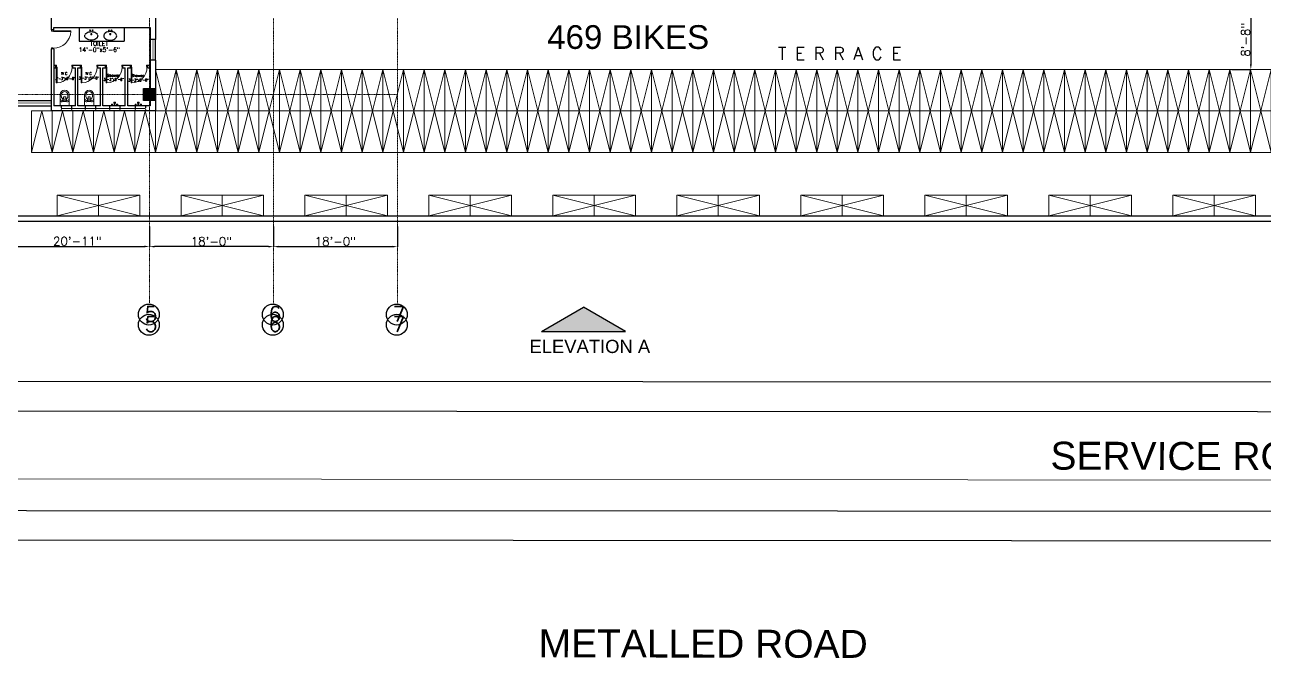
# Model space of a CAD drawing. Header units: inches. Extents: x -110725 to 51121, y 8404 to 44825.
# Drawn here: x 4460 to 6619, y 19803 to 20905 of the extents above; entities that cross this region are included whole.
import ezdxf
from ezdxf.enums import TextEntityAlignment as Align

# ---------------------------------------------------------------- set-up
doc = ezdxf.new("R2010")
doc.units = ezdxf.units.IN
doc.header["$LTSCALE"] = 0.1
doc.header["$MEASUREMENT"] = 0
doc.linetypes.add('CENTER', pattern=[2, 1.25, -0.25, 0.25, -0.25])
doc.linetypes.add('DASHED', pattern=[0.75, 0.5, -0.25])
doc.layers.get('0').update_dxf_attribs({"color": 1, "lineweight": 0})
doc.layers.get('Defpoints').update_dxf_attribs({"lineweight": 0})
for name, color, linetype in [('BATH FIX', 41, 'Continuous'), ('building', 6, 'Continuous'), ('Column Hatch', 7, 'Continuous'), ('COLUMNS', 200, 'Continuous'), ('GF', 1, 'Continuous'), ('GFT', 4, 'Continuous'), ('GFW', 5, 'Continuous'), ('road', 8, 'Continuous')]:
    doc.layers.add(name, color=color, linetype=linetype)
for name, color, linetype, lineweight in [('CAR', 4, 'Continuous', 0), ('dim', 252, 'Continuous', 0), ('DOOR', 32, 'Continuous', 0), ('FIXTURES', 41, 'Continuous', 20), ('GRID', 8, 'CENTER', 0), ('TEXT', 3, 'Continuous', 0), ('TILE', 251, 'Continuous', 0)]:
    doc.layers.add(name, color=color, linetype=linetype, lineweight=lineweight)
doc.styles.add('as', font='arial.ttf')
doc.styles.add('ATIF', font='arial.ttf')
doc.styles.add('EHSAN', font='arial.ttf', dxfattribs={"height": 54})
doc.styles.add('ROMAND', font='romand.shx')
doc.styles.get("Standard").update_dxf_attribs({"font": 'arial.ttf'})
doc.dimstyles.new('DIM', dxfattribs={"dimtxt": 15, "dimasz": 9, "dimexe": 0.25, "dimexo": 3, "dimgap": 0.125, "dimtad": 1, "dimdec": 3, "dimzin": 3, "dimdsep": 46, "dimlunit": 4, "dimtxsty": 'ROMAND', "dimcen": 0.125, "dimaunit": 1, "dimadec": 0, "dimazin": 0, "dimtfac": 0.75, "dimtdec": 3, "dimtix": 1, "dimtofl": 0, "dimtmove": 2, "dimatfit": 3, "dimfxl": 1, "dimtolj": 1, "dimtzin": 3, "dimarcsym": 1})
doc.dimstyles.new('DIM1', dxfattribs={"dimtxt": 54, "dimasz": 6, "dimexe": 6, "dimexo": 3, "dimgap": 1, "dimtad": 0, "dimzin": 0, "dimdsep": 46, "dimlunit": 4, "dimtxsty": 'EHSAN', "dimblk": 'ARCHTICK', "dimcen": 3, "dimdle": 6, "dimclrd": 4, "dimclre": 4, "dimclrt": 6, "dimadec": 0, "dimazin": 0, "dimtfac": 1, "dimtofl": 0, "dimtmove": 1, "dimatfit": 3, "dimldrblk": 'ARCHTICK', "dimfxl": 4, "dimtolj": 1, "dimtzin": 3, "dimlwd": -1, "dimlwe": -1, "dimarcsym": 0})

# ---------------------------------------------------------------- blocks, each defined once
blk = doc.blocks.new('_ArchTick')
at = {"color": 0, "linetype": 'ByBlock', "const_width": 0.15}
blk.add_lwpolyline([(-0.5, -0.5), (0.5, 0.5)], dxfattribs=at)
blk = doc.blocks.new('*D1984')
at = {"layer": 'Defpoints', "color": 0, "transparency": 16777216}
for p in [(632.9, 20479.4, 1175.7), (7610.6, 20472.2, 1175.7), (632.5, 20119)]:
    blk.add_point(p, dxfattribs=at)
at = {"layer": 'dim', "color": 4, "transparency": 16777216}
for p, q in [((632.9, 20476.4), (632.5, 20113)), ((7610.6, 20469.2), (7610.2, 20105.8)), ((608.5, 20119), (4029.8, 20115.5)), ((7634.2, 20111.7), (4300.3, 20115.2))]:
    blk.add_line(p, q, dxfattribs=at)
at = {"layer": 'dim', "color": 4, "transparency": 16777216, "xscale": 24, "yscale": 24, "zscale": 24}
for p, rotation in [((632.5, 20119), 179.9406067498752), ((7610.2, 20111.8), 359.9406067498751)]:
    blk.add_blockref('_ArchTick', p, dxfattribs=dict(at, rotation=rotation))
at = {"layer": 'dim', "color": 6, "transparency": 16777216, "insert": (4165.1, 20163.9), "char_height": 54, "attachment_point": 5, "rotation": 359.9406, "style": 'EHSAN'}
blk.add_mtext('\\A1;581\'-5{\\H1x;\\S3/4;}"', dxfattribs=at)
blk = doc.blocks.new('*D1985')
at = {"layer": 'Defpoints', "color": 0, "transparency": 16777216}
for p in [(4213.6, 23059.7), (4070.8, 22829.6), (7671.2, 20595.2, 1175.7)]:
    blk.add_point(p, dxfattribs=at)
at = {"layer": 'dim', "color": 4, "transparency": 16777216}
for p, q in [((4072.4, 22832.1), (4216.7, 23064.8)), ((4193.2, 23072.3), (5899.6, 22013.3)), ((7834.4, 20812.6), (6128, 21871.6)), ((7672.8, 20597.7), (7817.1, 20830.4))]:
    blk.add_line(p, q, dxfattribs=at)
at = {"layer": 'dim', "color": 4, "transparency": 16777216, "xscale": 24, "yscale": 24, "zscale": 24}
for p, rotation in [((4213.6, 23059.7), 148.1765203500402), ((7814, 20825.3), 328.1765203500402)]:
    blk.add_blockref('_ArchTick', p, dxfattribs=dict(at, rotation=rotation))
at = {"layer": 'dim', "color": 6, "transparency": 16777216, "insert": (6013.8, 21942.5), "char_height": 54, "attachment_point": 5, "rotation": 328.1765, "style": 'EHSAN'}
blk.add_mtext('\\A1;353\'-1{\\H1x;\\S1/2;}"', dxfattribs=at)
blk = doc.blocks.new('*D3153')
at = {"layer": 'Defpoints', "color": 0, "transparency": 16777216}
for p in [(4426.1, 20557.5), (4677.1, 20557.5), (4677.1, 20519.5)]:
    blk.add_point(p, dxfattribs=at)
at = {"layer": 'dim', "color": 0, "lineweight": -2, "transparency": 16777216}
for p, q in [((4426.1, 20554.5), (4426.1, 20519.2)), ((4677.1, 20554.5), (4677.1, 20519.2)), ((4435.1, 20519.5), (4668.1, 20519.5))]:
    blk.add_line(p, q, dxfattribs=at)
at = {"layer": 'dim', "color": 0, "transparency": 16777216}
for points in [[(4435.1, 20521), (4435.1, 20518), (4426.1, 20519.5)], [(4668.1, 20521), (4668.1, 20518), (4677.1, 20519.5)]]:
    blk.add_solid(points, dxfattribs=at)
at = {"layer": 'dim', "color": 0, "transparency": 16777216, "insert": (4551.6, 20528.5), "char_height": 15, "attachment_point": 5, "style": 'ROMAND'}
blk.add_mtext('\\A1;20\'-11"', dxfattribs=at)
blk = doc.blocks.new('*D3154')
at = {"layer": 'Defpoints', "color": 0, "transparency": 16777216}
for p in [(4677.1, 20557.5), (4893.1, 20557.5), (4677.1, 20519.2)]:
    blk.add_point(p, dxfattribs=at)
at = {"layer": 'dim', "color": 0, "lineweight": -2, "transparency": 16777216}
for p, q in [((4677.1, 20554.5), (4677.1, 20519)), ((4893.1, 20554.5), (4893.1, 20519)), ((4884.1, 20519.2), (4686.1, 20519.2))]:
    blk.add_line(p, q, dxfattribs=at)
at = {"layer": 'dim', "color": 0, "transparency": 16777216}
for points in [[(4686.1, 20520.7), (4686.1, 20517.7), (4677.1, 20519.2)], [(4884.1, 20520.7), (4884.1, 20517.7), (4893.1, 20519.2)]]:
    blk.add_solid(points, dxfattribs=at)
at = {"layer": 'dim', "color": 0, "transparency": 16777216, "insert": (4785.1, 20528.3), "char_height": 15, "attachment_point": 5, "style": 'ROMAND'}
blk.add_mtext('\\A1;18\'-0"', dxfattribs=at)
blk = doc.blocks.new('*D3155')
at = {"layer": 'Defpoints', "color": 0, "transparency": 16777216}
for p in [(4893.1, 20557.5), (5109.1, 20557.5), (5109.1, 20519.2)]:
    blk.add_point(p, dxfattribs=at)
at = {"layer": 'dim', "color": 0, "lineweight": -2, "transparency": 16777216}
for p, q in [((4893.1, 20554.5), (4893.1, 20519)), ((5109.1, 20554.5), (5109.1, 20519)), ((4902.1, 20519.2), (5100.1, 20519.2))]:
    blk.add_line(p, q, dxfattribs=at)
at = {"layer": 'dim', "color": 0, "transparency": 16777216}
for points in [[(4902.1, 20520.7), (4902.1, 20517.7), (4893.1, 20519.2)], [(5100.1, 20520.7), (5100.1, 20517.7), (5109.1, 20519.2)]]:
    blk.add_solid(points, dxfattribs=at)
at = {"layer": 'dim', "color": 0, "transparency": 16777216, "insert": (5001.1, 20528.3), "char_height": 15, "attachment_point": 5, "style": 'ROMAND'}
blk.add_mtext('\\A1;18\'-0"', dxfattribs=at)
blk = doc.blocks.new('D2')
for p, q in [((-3, 34.9), (-1.5, 34.9)), ((-3, 1.9), (-3, 34.9)), ((-1.5, 34.9), (-1.5, 1.9)), ((-34.5, 1.9), (-36, 1.9)), ((-36, 1.9), (-36, -1.9)), ((-34.5, 0.4), (-34.5, 1.9)), ((-33.8, 0.4), (-34.5, 0.4)), ((-33.8, -1.9), (-33.8, 0.4)), ((-1.5, 1.9), (-3, 1.9)), ((-2.2, 0.4), (-2.2, -1.9)), ((-1.5, 0.4), (-2.2, 0.4)), ((0, 1.9), (-1.5, 1.9)), ((-1.5, 1.9), (-1.5, 0.4)), ((0, -1.9), (0, 1.9)), ((-36, -1.9), (-33.8, -1.9)), ((-2.2, -1.9), (0, -1.9))]:
    blk.add_line(p, q)
blk.add_arc((-1.5, 1.9), 33, 92.6053, 180)
blk = doc.blocks.new('W.C block')
for p, q in [((0, 0), (-18, 0)), ((0, -16), (-18, -16)), ((-14.8, -2.2), (-17.9, -2.2)), ((-14.8, -13.8), (-17.9, -13.8)), ((-14.1, -6.5), (-14.1, -9.5)), ((-10.3, -6), (-13.6, -6)), ((-10.3, -10), (-13.6, -10)), ((-10.3, -9.2), (-10.3, -6.7)), ((-7.5, -5), (-9.2, -5)), ((-7.5, -11), (-9.2, -11)), ((-8.3, -5.9), (-8.3, -4.1)), ((-8.3, -10.1), (-8.3, -11.9)), ((-7.3, -11.5), (-7.3, -4.5)), ((1.5, -14.5), (1.5, -1.5))]:
    blk.add_line(p, q)
for centre in [(-8.3, -5), (-8.3, -11)]:
    blk.add_circle(centre, 0.614)
for centre, radius, start, end in [((-11.8, -4.5), 4.5, 0, 90), ((0, -1.5), 1.5, 0, 90), ((-17.5, -8), 8.02, 93.8784, 266.1216), ((-17.5, -8), 5.77, 93.8784, 266.1216), ((-14.8, -6.7), 4.5, 0, 90), ((-14.8, -9.2), 4.5, 270, 0), ((-13.6, -6.5), 0.5, 90, 180), ((-13.6, -9.5), 0.5, 180, 270), ((-11.8, -11.5), 4.5, 270, 0), ((11.7, -7.5), 17.7, 168.1861, 181.5667), ((11.7, -8.5), 17.7, 178.4333, 191.8139), ((-3.4, -1.1), 2.52, 154.8235, 196.0471), ((-3.4, -14.9), 2.52, 163.9529, 205.1765), ((-9.6, -3.1), 4.05, 348.582, 19.0332), ((-9.6, -12.9), 4.05, 340.9668, 11.418), ((0, -14.5), 1.5, 270, 0)]:
    blk.add_arc(centre, radius, start, end)
blk = doc.blocks.new('9')
for p, q in [((-2, 1), (-2, -3)), ((-2, 1), (-1.5, -0.5)), ((-1.25, -0.25), (-0.75, 0)), ((-0.75, 0), (-0.75, -2)), ((-0.75, 0), (0.75, 0)), ((0.75, 0), (0.75, -2)), ((-1.5, -1.5), (-2, -3)), ((-1.5, -0.5), (-1.25, -0.5)), ((-1.5, -0.5), (-1.5, -1.5)), ((-1.5, -1.5), (-1.25, -1.5)), ((-1.25, -0.25), (-1.25, -1.75)), ((-1.25, -1.75), (-0.75, -2)), ((-0.75, -2), (0.75, -2))]:
    blk.add_line(p, q)
blk = doc.blocks.new('Tb-rod-3')
h = blk.add_hatch()
h.set_pattern_fill('HONEY', color=8, style=0)
h.set_pattern_definition([(0, (-118.37297, -882.8468), (0.1875, 0.108253175), [0.125, -0.25]), (120, (-118.37297, -882.8468), (-0.1875, 0.108253176), [0.125, -0.25]), (60, (-118.37297, -882.8468), (4e-10, 0.216506351), [-0.25, 0.125])])
edge = h.paths.add_edge_path()
edge.add_ellipse((-81, 45.5), major_axis=(-1.55, 0), ratio=0.705773, start_angle=0, end_angle=360)
for p, q in [((-81.5, 47.4), (-82.4, 45.9)), ((-81.5, 47.4), (-81.5, 50.6)), ((-80.5, 50.6), (-80.5, 47.4)), ((-80.5, 47.4), (-79.6, 45.9))]:
    blk.add_line(p, q)
for centre in [(-81, 50.6), (-81, 47.4)]:
    blk.add_arc(centre, 0.465, 0, 180)
blk.add_ellipse((-81, 45.5), major_axis=(-1.55, 0), ratio=0.705773)
at = {"xscale": -1, "rotation": 90}
blk.add_blockref('9', (-86.4, 49.1), dxfattribs=at)
at = {"rotation": 270}
blk.add_blockref('9', (-75.6, 49.1), dxfattribs=at)
blk = doc.blocks.new('Wb')
for p, q in [((-1.5, 10.5), (1.5, 10.5)), ((0, 9), (0, 12))]:
    blk.add_line(p, q)
for centre in [(-2.2, 3.8), (0, 10.5), (2.2, 3.8)]:
    blk.add_circle(centre, 0.75)
for centre, radius, start, end in [((-6.1, 13.5), 5.11, 148.1465, 180), ((-6.1, 13.5), 5.11, 180, 211.8535), ((-3.2, 11.7), 8.57, 123.6901, 148.1465), ((-3.2, 15.3), 8.57, 211.8535, 236.3099), ((-1.3, 8.8), 12.1, 105.4371, 123.6901), ((-1.3, 18.2), 12.1, 236.3099, 254.5629), ((0, 4.2), 16.8, 90, 105.4371), ((0, 22.8), 16.8, 254.5629, 270), ((0, 4.2), 16.8, 74.5629, 90), ((0, 22.8), 16.8, 270, 285.4371), ((1.3, 8.8), 12.1, 56.3099, 74.5629), ((1.3, 18.2), 12.1, 285.4371, 303.6901), ((3.2, 11.7), 8.57, 31.8535, 56.3099), ((3.2, 15.3), 8.57, 303.6901, 328.1465), ((6.1, 13.5), 5.11, 0, 31.8535), ((6.1, 13.5), 5.11, 328.1465, 0)]:
    blk.add_arc(centre, radius, start, end)
blk = doc.blocks.new('A$C245768EA')
at = {"layer": 'CAR'}
for p, q in [((18, 72), (0, 0)), ((36, 0), (18, 72))]:
    blk.add_line(p, q, dxfattribs=at)
blk.add_lwpolyline([(0, 72), (36, 72), (36, 0), (0, 0)], close=True, dxfattribs=at)
blk = doc.blocks.new('*D3168')
at = {"layer": 'Defpoints', "color": 0, "transparency": 16777216}
for p in [(6559.6, 20931.2), (6559.6, 20827.3), (6596, 20827.3)]:
    blk.add_point(p, dxfattribs=at)
at = {"layer": 'dim', "color": 0, "lineweight": -2, "transparency": 16777216}
for p, q in [((6562.6, 20931.2), (6596.2, 20931.2)), ((6596, 20922.2), (6596, 20836.3)), ((6562.6, 20827.3), (6596.2, 20827.3))]:
    blk.add_line(p, q, dxfattribs=at)
at = {"layer": 'dim', "color": 0, "transparency": 16777216}
for points in [[(6594.5, 20922.2), (6597.5, 20922.2), (6596, 20931.2)], [(6594.5, 20836.3), (6597.5, 20836.3), (6596, 20827.3)]]:
    blk.add_solid(points, dxfattribs=at)
at = {"layer": 'dim', "color": 0, "transparency": 16777216, "insert": (6586.9, 20879.3), "char_height": 15, "attachment_point": 5, "rotation": 90, "style": 'ROMAND'}
blk.add_mtext('\\A1;8\'-8"', dxfattribs=at)

msp = doc.modelspace()

# ---------------------------------------------------------------- hatches: boundary and pattern name
at = {"layer": 'Column Hatch'}
msp.add_hatch(color=256, dxfattribs=at).paths.add_polyline_path([(4687.55183, 20794.2792), (4666.55183, 20794.2792), (4666.55183, 20773.2792), (4687.55183, 20773.2792)])
at = {"layer": 'GF'}
msp.add_hatch(color=256, dxfattribs=at).paths.add_polyline_path([(5433.05183, 20413.59325), (5359.85087, 20371.33066), (5506.2528, 20371.33066)])

# ---------------------------------------------------------------- linework, layer by layer
at = {"layer": 'BATH FIX'}
for p, q in [((4554.69119, 20900.7792, 1.07221), (4554.69119, 20876.77928, 1.07221)), ((4632.80183, 20900.7792, 1.07221), (4632.80183, 20876.77928, 1.07221)), ((4554.80183, 20876.77928, 1.07221), (4632.80183, 20876.77928, 1.07221))]:
    msp.add_line(p, q, dxfattribs=at)
at = {"layer": 'building', "linetype": 'Continuous', "elevation": 1.07221}
msp.add_lwpolyline([(1524.90631, 24283.46768), (4069.27015, 22826.982), (7671.19468, 20595.17907), (7610.59252, 20283.36427), (1388.0528, 20285.00184)], dxfattribs=at)
at = {"layer": 'COLUMNS', "elevation": 1.07221}
msp.add_lwpolyline([(4666.55183, 20794.2792), (4687.55183, 20794.2792), (4687.55183, 20773.2792), (4666.55183, 20773.2792)], close=True, dxfattribs=at)
at = {"layer": 'GF'}
for p, q in [((4687.55183, 21005.7792, 1.07221), (4687.55183, 20879.7792, 1.07221)), ((4506.05183, 20942.7792, 1.07221), (4506.05183, 20896.2792, 1.07221)), ((4510.55183, 20896.2792, 1.07221), (4506.05183, 20896.2792, 1.07221)), ((4510.55183, 20900.7792, 1.07221), (4678.55183, 20900.7792, 1.07221)), ((4510.55183, 20896.2792, 1.07221), (4510.55183, 20900.7792, 1.07221)), ((4678.55183, 20900.7792, 1.07221), (4678.55183, 20879.7792, 1.07221)), ((4506.05183, 20863.28099, 1.07221), (4506.05183, 20755.2792, 1.07221)), ((4510.55183, 20863.28099, 1.07221), (4506.05183, 20863.28099, 1.07221)), ((4510.55183, 20863.28099, 1.07221), (4510.55183, 20764.2792, 1.07221)), ((4687.55183, 20879.7792, 1.07221), (4678.55183, 20879.7792, 1.07221)), ((4678.55183, 20843.7792, 1.07221), (4678.55183, 20764.2792, 1.07221)), ((4687.55183, 20843.7792, 1.07221), (4678.55183, 20843.7792, 1.07221)), ((4687.55183, 20843.7792, 1.07221), (4687.55183, 20755.2792, 1.07221)), ((4510.55183, 20834.7792, 1.07221), (4513.55183, 20834.7792, 1.07221)), ((4510.55183, 20830.2792, 1.07221), (4513.55183, 20830.2792, 1.07221)), ((4513.55183, 20834.7792, 1.07221), (4513.55183, 20830.2792, 1.07221)), ((4543.55183, 20834.7792, 1.07221), (4557.05183, 20834.7792, 1.07221)), ((4543.55183, 20830.2792, 1.07221), (4543.55183, 20834.7792, 1.07221)), ((4543.55183, 20830.2792, 1.07221), (4548.05183, 20830.2792, 1.07221)), ((4548.05183, 20764.2792, 1.07221), (4548.05183, 20830.2792, 1.07221)), ((4552.55183, 20830.2792, 1.07221), (4557.05183, 20830.2792, 1.07221)), ((4552.55183, 20764.2792, 1.07221), (4552.55183, 20830.2792, 1.07221)), ((4557.05183, 20830.2792, 1.07221), (4557.05183, 20834.7792, 1.07221)), ((4587.05183, 20834.7792, 1.07221), (4600.55183, 20834.7792, 1.07221)), ((4587.05183, 20830.2792, 1.07221), (4587.05183, 20834.7792, 1.07221)), ((4587.05183, 20830.2792, 1.07221), (4591.55183, 20830.2792, 1.07221)), ((4591.55183, 20764.2792, 1.07221), (4591.55183, 20830.2792, 1.07221)), ((4596.05183, 20830.2792, 1.07221), (4600.55183, 20830.2792, 1.07221)), ((4596.05183, 20764.2792, 1.07221), (4596.05183, 20830.2792, 1.07221)), ((4600.55183, 20830.2792, 1.07221), (4600.55183, 20834.7792, 1.07221)), ((4630.55183, 20834.7792, 1.07221), (4644.05183, 20834.7792, 1.07221)), ((4630.55183, 20830.2792, 1.07221), (4630.55183, 20834.7792, 1.07221)), ((4630.55183, 20830.2792, 1.07221), (4635.05183, 20830.2792, 1.07221)), ((4635.05183, 20764.2792, 1.07221), (4635.05183, 20830.2792, 1.07221)), ((4639.55183, 20830.2792, 1.07221), (4644.05183, 20830.2792, 1.07221)), ((4639.55183, 20764.2792, 1.07221), (4639.55183, 20830.2792, 1.07221)), ((4644.05183, 20830.2792, 1.07221), (4644.05183, 20834.7792, 1.07221)), ((4674.05183, 20834.7792, 1.07221), (4678.55183, 20834.7792, 1.07221)), ((4674.05183, 20830.2792, 1.07221), (4674.05183, 20834.7792, 1.07221)), ((4674.05183, 20830.2792, 1.07221), (4678.55183, 20830.2792, 1.07221)), ((4687.55183, 20755.2792, 1.07221), (4506.05183, 20755.2792, 1.07221)), ((4548.05183, 20764.2792, 1.07221), (4510.55183, 20764.2792, 1.07221)), ((4591.55183, 20764.2792, 1.07221), (4552.55183, 20764.2792, 1.07221)), ((4635.05183, 20764.2792, 1.07221), (4596.05183, 20764.2792, 1.07221)), ((4678.55183, 20764.2792, 1.07221), (4639.55183, 20764.2792, 1.07221)), ((5359.85087, 20371.33066, 1.07221), (5433.05183, 20413.59325, 1.07221)), ((5506.2528, 20371.33066, 1.07221), (5433.05183, 20413.59325, 1.07221)), ((5359.85087, 20371.33066, 1.07221), (5506.2528, 20371.33066, 1.07221))]:
    msp.add_line(p, q, dxfattribs=at)
at = {"layer": 'GFT'}
for centre in [(4676.05183, 20400.99985, 1.07221), (4892.05183, 20400.99985, 1.07221), (5108.05183, 20400.99985, 1.07221), (4676.05183, 20383.252, 1.07221), (4892.05183, 20383.252, 1.07221), (5108.05183, 20383.252, 1.07221)]:
    msp.add_circle(centre, 18.23575, dxfattribs=at)
at = {"layer": 'GFW'}
for p, q in [((4678.55183, 20879.7792, 1.07221), (4678.55183, 20843.7792, 1.07221)), ((4687.55183, 20843.7792, 1.07221), (4687.55183, 20879.7792, 1.07221)), ((4444.05183, 20773.2792, 1.07221), (4506.05183, 20773.2792, 1.07221)), ((4444.05183, 20764.2792, 1.07221), (4506.05183, 20764.2792, 1.07221))]:
    msp.add_line(p, q, dxfattribs=at)
at = {"layer": 'GFW', "linetype": 'DASHED'}
for p, q in [((4523.30183, 20764.2792, 1.07221), (4523.30183, 20755.2792, 1.07221)), ((4541.30183, 20764.2792, 1.07221), (4541.30183, 20755.2792, 1.07221)), ((4565.30183, 20764.2792, 1.07221), (4565.30183, 20755.2792, 1.07221)), ((4583.30183, 20764.2792, 1.07221), (4583.30183, 20755.2792, 1.07221)), ((4607.30183, 20764.2792, 1.07221), (4607.30183, 20755.2792, 1.07221)), ((4625.30183, 20764.2792, 1.07221), (4625.30183, 20755.2792, 1.07221)), ((4652.30183, 20764.2792, 1.07221), (4652.30183, 20755.2792, 1.07221)), ((4670.30183, 20764.2792, 1.07221), (4670.30183, 20755.2792, 1.07221))]:
    msp.add_line(p, q, dxfattribs=at)
at = {"layer": 'GFW', "color": 2}
for p, q in [((4435.05183, 20563.53135, 1.07221), (6909.09853, 20563.53135, 1.07221)), ((4444.05183, 20572.53135, 1.07221), (6909.09853, 20572.53135, 1.07221))]:
    msp.add_line(p, q, dxfattribs=at)
at = {"layer": 'GFW', "const_width": 1.25, "elevation": 1.07221}
for points in [[(4683.05183, 20843.7792), (4683.05183, 20879.7792)], [(4506.05183, 20769.37237), (4444.05183, 20769.37237)]]:
    msp.add_lwpolyline(points, dxfattribs=at)
at = {"layer": 'GFW', "linetype": 'DASHED', "const_width": 1.25, "elevation": 1.07221}
for points in [[(4523.30183, 20759.7792), (4541.30183, 20759.7792)], [(4565.30183, 20759.7792), (4583.30183, 20759.7792)], [(4607.30183, 20759.7792), (4625.30183, 20759.7792)], [(4652.30183, 20759.7792), (4670.30183, 20759.7792)]]:
    msp.add_lwpolyline(points, dxfattribs=at)
at = {"layer": 'GRID'}
for p, q in [((4677.05183, 21376.2792, 1.07221), (4677.05183, 20420.7842, 1.07221)), ((4677.05183, 21376.2792, 1.07221), (4677.05183, 20420.7842, 1.07221)), ((4893.05183, 21202.2792, 1.07221), (4893.05183, 20420.7842, 1.07221)), ((4893.05183, 21202.2792, 1.07221), (4893.05183, 20420.7842, 1.07221)), ((5109.05183, 21202.2792, 1.07221), (5109.05183, 20420.7842, 1.07221)), ((5109.05183, 21202.2792, 1.07221), (5109.05183, 20420.7842, 1.07221)), ((3701.55183, 20783.7792, 1.07221), (5109.05183, 20783.7792, 1.07221)), ((3701.55183, 20783.7792, 1.07221), (5109.05183, 20783.7792, 1.07221))]:
    msp.add_line(p, q, dxfattribs=at)
at = {"layer": 'road', "linetype": 'Continuous'}
for points, elevation in [([(-5950.76031, 20237.24667), (8003.36443, 20231.50136), (7990.44622, 20463.11896)], -5.95671), ([(-6845.42169, 20064.42399), (8702.97669, 20058.02228), (8993.77831, 20058.33929)], -8.69679), ([(9086.39559, 20005.33655), (8783.96519, 20005.60601), (-6845.42169, 20015.66447)], 4.05056)]:
    msp.add_lwpolyline(points, dxfattribs=dict(at, elevation=elevation))
at = {"layer": 'TILE'}
msp.add_line((4670.30183, 20759.7792, 1.07221), (4523.30183, 20759.7792, 1.07221), dxfattribs=at)

# ---------------------------------------------------------------- block references
at = {"layer": 'BATH FIX', "xscale": -1, "rotation": 180}
msp.add_blockref('Wb', (4575.80183, 20899.49562, 1.07221), dxfattribs=at)
at = {"layer": 'BATH FIX', "rotation": 180}
msp.add_blockref('Wb', (4608.80183, 20899.49562, 1.07221), dxfattribs=at)
at = {"layer": 'CAR'}
for p, rotation in [((4723.55177, 20827.27929, 1.07221), 180), ((4795.55177, 20827.27929, 1.07221), 180), ((4867.55177, 20827.27929, 1.07221), 180), ((4939.55177, 20827.27929, 1.07221), 180), ((5011.55177, 20827.27929, 1.07221), 180), ((5083.55177, 20827.27929, 1.07221), 180), ((5155.55177, 20827.27929, 1.07221), 180), ((5227.55177, 20827.27929, 1.07221), 180), ((5299.55177, 20827.27929, 1.07221), 180), ((5371.55177, 20827.27929, 1.07221), 180), ((5443.55177, 20827.27929, 1.07221), 180), ((5515.55177, 20827.27929, 1.07221), 180), ((5587.55177, 20827.27929, 1.07221), 180), ((5659.55177, 20827.27929, 1.07221), 180), ((5731.55177, 20827.27929, 1.07221), 180), ((5803.55177, 20827.27929, 1.07221), 180), ((5875.55177, 20827.27929, 1.07221), 180), ((5947.55177, 20827.27929, 1.07221), 180), ((6019.55177, 20827.27929, 1.07221), 180), ((6091.55177, 20827.27929, 1.07221), 180), ((6163.55177, 20827.27929, 1.07221), 180), ((6235.55177, 20827.27929, 1.07221), 180), ((6307.55177, 20827.27929, 1.07221), 180), ((6379.55177, 20827.27929, 1.07221), 180), ((6451.55177, 20827.27929, 1.07221), 180), ((6523.55177, 20827.27929, 1.07221), 180), ((6595.55177, 20827.27929, 1.07221), 180), ((4516.05174, 20608.53128, 1.07221), 270), ((4732.05174, 20608.53128, 1.07221), 270), ((4948.05174, 20608.53128, 1.07221), 270), ((5164.05174, 20608.53128, 1.07221), 270), ((5380.05174, 20608.53128, 1.07221), 270), ((5596.05174, 20608.53128, 1.07221), 270), ((5812.05174, 20608.53128, 1.07221), 270), ((6028.05174, 20608.53128, 1.07221), 270), ((6244.05174, 20608.53128, 1.07221), 270), ((6460.05174, 20608.53128, 1.07221), 270)]:
    msp.add_blockref('A$C245768EA', p, dxfattribs=dict(at, rotation=rotation))
at = {"layer": 'CAR', "xscale": -1}
for p, rotation in [((4723.5519, 20827.27929, 1.07221), 180), ((4795.5519, 20827.27929, 1.07221), 180), ((4867.5519, 20827.27929, 1.07221), 180), ((4939.5519, 20827.27929, 1.07221), 180), ((5011.5519, 20827.27929, 1.07221), 180), ((5083.5519, 20827.27929, 1.07221), 180), ((5155.5519, 20827.27929, 1.07221), 180), ((5227.5519, 20827.27929, 1.07221), 180), ((5299.5519, 20827.27929, 1.07221), 180), ((5371.5519, 20827.27929, 1.07221), 180), ((5443.5519, 20827.27929, 1.07221), 180), ((5515.5519, 20827.27929, 1.07221), 180), ((5587.5519, 20827.27929, 1.07221), 180), ((5659.5519, 20827.27929, 1.07221), 180), ((5731.5519, 20827.27929, 1.07221), 180), ((5803.5519, 20827.27929, 1.07221), 180), ((5875.5519, 20827.27929, 1.07221), 180), ((5947.5519, 20827.27929, 1.07221), 180), ((6019.5519, 20827.27929, 1.07221), 180), ((6091.5519, 20827.27929, 1.07221), 180), ((6163.5519, 20827.27929, 1.07221), 180), ((6235.5519, 20827.27929, 1.07221), 180), ((6307.5519, 20827.27929, 1.07221), 180), ((6379.5519, 20827.27929, 1.07221), 180), ((6451.5519, 20827.27929, 1.07221), 180), ((6523.5519, 20827.27929, 1.07221), 180), ((6595.5519, 20827.27929, 1.07221), 180), ((4660.05192, 20608.53128, 1.07221), 90), ((4876.05192, 20608.53128, 1.07221), 90), ((5092.05192, 20608.53128, 1.07221), 90), ((5308.05192, 20608.53128, 1.07221), 90), ((5524.05192, 20608.53128, 1.07221), 90), ((5740.05192, 20608.53128, 1.07221), 90), ((5956.05192, 20608.53128, 1.07221), 90), ((6172.05192, 20608.53128, 1.07221), 90), ((6388.05192, 20608.53128, 1.07221), 90), ((6604.05192, 20608.53128, 1.07221), 90)]:
    msp.add_blockref('A$C245768EA', p, dxfattribs=dict(at, rotation=rotation))
for p in [(4507.55177, 20683.27912, 1.07221), (4579.55177, 20683.27912, 1.07221), (4615.55177, 20683.27912, 1.07221), (4687.55177, 20683.27912, 1.07221), (4723.55177, 20683.27912, 1.07221), (4795.55177, 20683.27912, 1.07221), (4867.55177, 20683.27912, 1.07221), (4939.55177, 20683.27912, 1.07221), (5011.55177, 20683.27912, 1.07221), (5083.55177, 20683.27912, 1.07221), (5155.55177, 20683.27912, 1.07221), (5227.55177, 20683.27912, 1.07221), (5299.55177, 20683.27912, 1.07221), (5371.55177, 20683.27912, 1.07221), (5443.55177, 20683.27912, 1.07221), (5515.55177, 20683.27912, 1.07221), (5587.55177, 20683.27912, 1.07221), (5659.55177, 20683.27912, 1.07221), (5731.55177, 20683.27912, 1.07221), (5803.55177, 20683.27912, 1.07221), (5875.55177, 20683.27912, 1.07221), (5947.55177, 20683.27912, 1.07221), (6019.55177, 20683.27912, 1.07221), (6091.55177, 20683.27912, 1.07221), (6163.55177, 20683.27912, 1.07221), (6235.55177, 20683.27912, 1.07221), (6307.55177, 20683.27912, 1.07221), (6379.55177, 20683.27912, 1.07221), (6451.55177, 20683.27912, 1.07221), (6523.55177, 20683.27912, 1.07221), (6595.55177, 20683.27912, 1.07221)]:
    msp.add_blockref('A$C245768EA', p, dxfattribs=at)
at = {"layer": 'CAR'}
for p in [(4507.5519, 20683.27912, 1.07221), (4615.5519, 20683.27912, 1.07221), (4723.5519, 20683.27912, 1.07221), (4795.5519, 20683.27912, 1.07221), (4867.5519, 20683.27912, 1.07221), (4939.5519, 20683.27912, 1.07221), (5011.5519, 20683.27912, 1.07221), (5083.5519, 20683.27912, 1.07221), (5155.5519, 20683.27912, 1.07221), (5227.5519, 20683.27912, 1.07221), (5299.5519, 20683.27912, 1.07221), (5371.5519, 20683.27912, 1.07221), (5443.5519, 20683.27912, 1.07221), (5515.5519, 20683.27912, 1.07221), (5587.5519, 20683.27912, 1.07221), (5659.5519, 20683.27912, 1.07221), (5731.5519, 20683.27912, 1.07221), (5803.5519, 20683.27912, 1.07221), (5875.5519, 20683.27912, 1.07221), (5947.5519, 20683.27912, 1.07221), (6019.5519, 20683.27912, 1.07221), (6091.5519, 20683.27912, 1.07221), (6163.5519, 20683.27912, 1.07221), (6235.5519, 20683.27912, 1.07221), (6307.5519, 20683.27912, 1.07221), (6379.5519, 20683.27912, 1.07221), (6451.5519, 20683.27912, 1.07221), (6523.5519, 20683.27912, 1.07221), (6595.5519, 20683.27912, 1.07221)]:
    msp.add_blockref('A$C245768EA', p, dxfattribs=at)
at = {"layer": 'DOOR', "extrusion": (0, 0, -1)}
for p, xscale, yscale, zscale, rotation in [((-4508.14549, 20896.2792, -1.07221), 0.9166169383639933, 0.9166169383639933, -0.9166169383643757, 90.00000000000584), ((-4513.55183, 20833.2167, -1.07221), -0.8333333333333341, 0.8333333333333341, -0.8333333333333341, 180), ((-4557.05183, 20833.2167, -1.07221), -0.8333333333333341, 0.8333333333333341, -0.8333333333333341, 180), ((-4600.55183, 20833.2167, -1.07221), -0.8333333333333341, 0.8333333333333341, -0.8333333333333341, 180), ((-4644.05183, 20833.2167, -1.07221), -0.8333333333333341, 0.8333333333333341, -0.8333333333333341, 180)]:
    msp.add_blockref('D2', p, dxfattribs=dict(at, xscale=xscale, yscale=yscale, zscale=zscale, rotation=rotation))
at = {"layer": 'FIXTURES', "rotation": 270.0000000000153}
for p in [(4537.30183, 20765.7792, 1.07221), (4580.05183, 20765.7792, 1.07221)]:
    msp.add_blockref('W.C block', p, dxfattribs=at)
at = {"layer": 'FIXTURES', "xscale": -1, "rotation": 180}
for p in [(4697.30609, 20815.33592, 1.07221), (4738.59152, 20815.33592, 1.07221)]:
    msp.add_blockref('Tb-rod-3', p, dxfattribs=at)

# ---------------------------------------------------------------- texts
at = {"layer": 'GFT', "style": 'ROMAND', "width": 0.8}
for p in [(4512.96184, 20809.28515, 11.99203), (4553.98648, 20810.24602, 11.99203), (4597.25468, 20808.00394, 11.99203), (4640.52272, 20806.7228, 11.99203)]:
    msp.add_text('3\'-3"x5\'-6"', height=4.608, dxfattribs=at).set_placement(p)
at = {"layer": 'GFT', "style": 'as'}
msp.add_text('ELEVATION A', height=22.96875, dxfattribs=at).set_placement((5444.29679, 20345.53362, 1.07221), align=Align.MIDDLE)
at = {"layer": 'GFT', "attachment_point": 1, "style": 'ROMAND'}
for s, width, insert, char_height in [('W.C', 116.0095238, (4523.28092, 20822.56909, 1.07221), 4.608), ('W.C', 116.0095238, (4565.67871, 20822.56909, 1.07221), 4.608), ('Shower', 116.0095238, (4603.05183, 20819.61594, 1.07221), 4.608), ('Shower', 116.0095238, (4645.30183, 20819.18359, 1.07221), 4.608), ('{\\Fsimplex|c0;5}', 45.4062311, (4668.49939, 20415.28051, 1.07221), 26.4), ('{\\Fsimplex|c0;6}', 45.4062311, (4884.49939, 20415.28051, 1.07221), 26.4), ('{\\Fsimplex|c0;7}', 45.4062311, (5100.5664, 20415.28039, 1.07221), 26.4), ('{\\Fsimplex|c0;5}', 45.4062311, (4668.49939, 20397.53266, 1.07221), 26.4), ('{\\Fsimplex|c0;6}', 45.4062311, (4884.49939, 20397.53266, 1.07221), 26.4), ('{\\Fsimplex|c0;7}', 45.4062311, (5100.5664, 20397.53254, 1.07221), 26.4)]:
    msp.add_mtext_dynamic_manual_height_columns(s, width=width, gutter_width=101.66862, heights=[0], dxfattribs=dict(at, insert=insert, char_height=char_height))
at = {"layer": 'TEXT', "lineweight": 25, "style": 'ATIF'}
msp.add_text('469 BIKES', height=41.313493, dxfattribs=at).set_placement((5369.9279, 20863.33164, -3017.94547))
at = {"layer": 'TEXT', "style": 'ROMAND'}
for s, p in [('14\'-0"x5\'-6"', (4589.58423, 20861.92956, 1.07221)), ('TOILET', (4589.58423, 20872.64089, 1.07221))]:
    msp.add_text(s, height=7.56, dxfattribs=at).set_placement(p, align=Align.MIDDLE)
msp.add_text('T E R R A C E', height=21.7557541, dxfattribs=at).set_placement((5771.83494, 20844.52129, 1.07221))
at = {"layer": 'TEXT', "color": 7, "linetype": 'Continuous', "lineweight": 25}
for s, p in [('SERVICE ROAD', (6246.83553, 20131.10451)), ('METALLED ROAD', (5355.00009, 19804.5136))]:
    msp.add_text(s, height=48.6116571, rotation=359.88698245, dxfattribs=at).set_placement(p)

# ---------------------------------------------------------------- dimensions: what is measured, and where the dimension line sits
at = {"layer": 'dim'}
for base, p1, p2, angle, picture, middle in [((4213.5516, 23059.65468, -1174.66297), (7671.19468, 20595.17907, 1.07221), (4070.76911, 22829.58067, -1174.66297), 148.17652035, '*D1985', (6013.76438, 21942.45388, -1174.66297)), ((632.48796, 20118.98538, -1174.66297), (7610.59252, 20472.16948, 1.07221), (632.86157, 20479.40266, 1.07221), 179.94060675, '*D1984', (4165.10061, 20163.87297, -1174.66297))]:
    dim = msp.add_linear_dim(base=base, p1=p1, p2=p2, angle=angle, dimstyle='DIM1', override={"dimtxt": 36, "dimasz": 24, "dimdle": 24}, dxfattribs=at)
    dim.commit()
    dim.dimension.update_dxf_attribs({"geometry": picture, "text_midpoint": middle, "dimtype": 161})
dim = msp.add_linear_dim(base=(6595.96171, 20827.2792, 1.07221), p1=(6559.55183, 20931.2486, 1.07221), p2=(6559.55183, 20827.2792, 1.07221), angle=90, dimstyle='DIM', override={"dimtmove": 1}, dxfattribs=at)
dim.commit()
dim.dimension.update_dxf_attribs({"geometry": '*D3168', "text_midpoint": (6586.90814, 20879.2639, 1.07221)})
for base, p1, p2, picture, middle in [((4677.05183, 20519.46208, 1.07221), (4426.05183, 20557.53135, 1.07221), (4677.05183, 20557.53135, 1.07221), '*D3153', (4551.55183, 20528.51565, 1.07221)), ((5109.05183, 20519.21208, 1.07221), (4893.05183, 20557.53135, 1.07221), (5109.05183, 20557.53135, 1.07221), '*D3155', (5001.05183, 20528.26565, 1.07221))]:
    dim = msp.add_linear_dim(base=base, p1=p1, p2=p2, dimstyle='DIM', dxfattribs=at)
    dim.commit()
    dim.dimension.update_dxf_attribs({"geometry": picture, "text_midpoint": middle})
dim = msp.add_linear_dim(base=(4677.05183, 20519.21208, 1.07221), p1=(4893.05183, 20557.53135, 1.07221), p2=(4677.05183, 20557.53135, 1.07221), angle=180, dimstyle='DIM', dxfattribs=at)
dim.commit()
dim.dimension.update_dxf_attribs({"geometry": '*D3154', "text_midpoint": (4785.05183, 20528.26565, 1.07221)})

doc.saveas('drawing.dxf')
